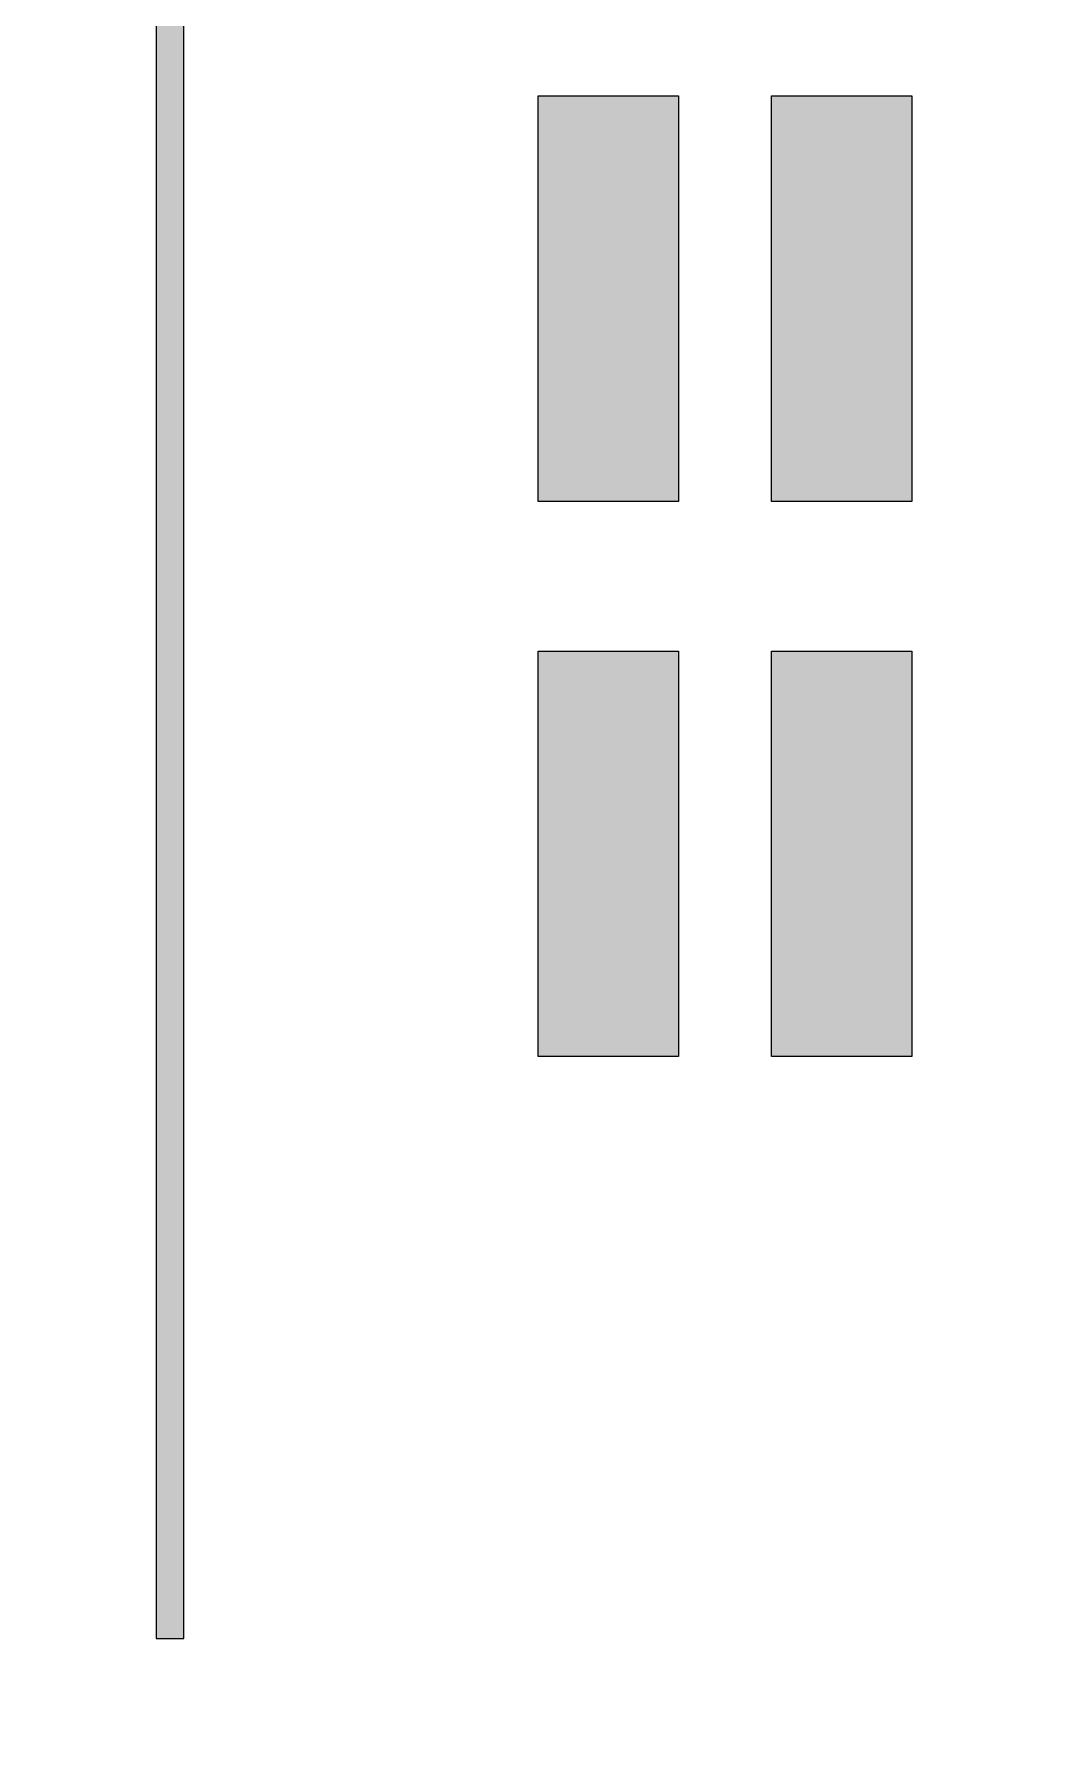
# Model space of a CAD drawing. Header units: inches. Extents: x 0 to 114300, y 0 to 114300.
# Drawn here: x 26926 to 30529, y 42227 to 48428 of the extents above; entities that cross this region are included whole.
import ezdxf

# ---------------------------------------------------------------- set-up
doc = ezdxf.new("R2010")
doc.units = ezdxf.units.IN
doc.header["$MEASUREMENT"] = 0

msp = doc.modelspace()

# ---------------------------------------------------------------- hatches: boundary and pattern name
h = msp.add_hatch()
h.set_pattern_fill('ANSI31', color=256, scale=100)
h.set_pattern_definition([(45, (-3636.991615157837, -6349.999986349467), (-8.838834764831843, 8.838834764831843), [])])
h.paths.add_polyline_path([(114299.999984239, 1.36505186674e-05), (-1.57610338647e-05, 1.36505368573e-05), (-1.57610047609e-05, 114300.0000136505), (114299.999984239, 114300.0000136505)])
edge = h.paths.add_edge_path(flags=16)
edge.add_arc((57149.99912417756, 57150.00082753434), 50800, 288.35843707481706, 529.7953069524029, ccw=False)
edge.add_line((73149.9991241775, 8935.480193185991), (41149.9991241776, 8935.480193186))
edge.add_arc((57149.99912417756, 57150.00082753434), 50800, 190.2046930475971, 251.641562925183, ccw=False)
edge.add_arc((57149.9991244257, 57150.00082761667), 50800.00000025876, 169.795306952608, 190.2046930475971, ccw=False)
h = msp.add_hatch(color=256)
h.dxf.hatch_style = 1
h.paths.add_polyline_path([(86238.69154882117, 53635.02823516602), (86138.69154882117, 53635.02823516602), (86138.69154882117, 42635.02823516601), (86238.69154882117, 42635.02823516601)])
h.paths.add_polyline_path([(29381.06585941429, 41972.92830877018), (84381.06585941429, 41972.92830877018), (84381.06585941429, 41872.92830877018), (29381.06585941429, 41872.92830877018)])
h.paths.add_polyline_path([(86312.6549022278, 40561.41721670938), (86212.6549022278, 40561.41721670938), (86212.6549022278, 29561.41721670938), (86312.6549022278, 29561.41721670938)])
h.paths.add_polyline_path([(27466.07888879685, 53635.02823516602), (27366.07888879685, 53635.02823516602), (27366.07888879685, 42635.02823516601), (27466.07888879685, 42635.02823516601)])
h.paths.add_polyline_path([(27540.04224220349, 40561.41721670938), (27440.04224220349, 40561.41721670938), (27440.04224220349, 29561.41721670938), (27540.04224220349, 29561.41721670938)])
h.paths.add_polyline_path([(27540.04224220349, 27481.97453090901), (27440.04224220349, 27481.97453090901), (27440.04224220349, 16481.974530909), (27540.04224220349, 16481.974530909)])
h.paths.add_polyline_path([(29455.02921282093, 28899.31729031357), (84455.02921282093, 28899.31729031357), (84455.02921282093, 28799.31729031357), (29455.02921282093, 28799.31729031357)])
h.paths.add_polyline_path([(86312.6549022278, 27481.97453090901), (86212.6549022278, 27481.97453090901), (86212.6549022278, 16481.974530909), (86312.6549022278, 16481.974530909)])
h.paths.add_polyline_path([(29455.02921282093, 15819.8746045132), (84455.02921282093, 15819.8746045132), (84455.02921282093, 15719.8746045132), (29455.02921282093, 15719.8746045132)])
h = msp.add_hatch()
h.set_pattern_fill('ANSI31', color=256)
h.set_pattern_definition([(45, (288.5295126743258, -38982.83227227985), (-0.0883883476483185, 0.0883883476483185), [])])
h.paths.add_polyline_path([(29588.77064481646, 48205.4523157153), (30095.98857440498, 48205.4523157153), (30095.98857440498, 46741.20196416097), (29588.77064481646, 46741.20196416097)])
h.paths.add_polyline_path([(28745.5700397126, 48205.4523157153), (29252.78796930111, 48205.4523157153), (29252.78796930111, 46741.20196416097), (28745.5700397126, 46741.20196416097)])
h = msp.add_hatch()
h.set_pattern_fill('ANSI31', color=256)
h.set_pattern_definition([(45, (288.5295126743258, -40987.44901070641), (-0.0883883476483185, 0.0883883476483185), [])])
h.paths.add_polyline_path([(29588.77064481646, 46200.83557728873), (30095.98857440498, 46200.83557728873), (30095.98857440498, 44736.58522573443), (29588.77064481646, 44736.58522573443)])
h.paths.add_polyline_path([(28745.5700397126, 46200.83557728873), (29252.78796930111, 46200.83557728873), (29252.78796930111, 44736.58522573443), (28745.5700397126, 44736.58522573443)])

# ---------------------------------------------------------------- linework, layer by layer
for points in [[(27466.07888879685, 53635.02823516602), (27366.07888879685, 53635.02823516602), (27366.07888879685, 42635.02823516601), (27466.07888879685, 42635.02823516601)], [(28745.5700397126, 48205.4523157153), (29252.78796930111, 48205.4523157153), (29252.78796930111, 46741.20196416097), (28745.5700397126, 46741.20196416097)], [(29588.77064481646, 48205.4523157153), (30095.98857440498, 48205.4523157153), (30095.98857440498, 46741.20196416097), (29588.77064481646, 46741.20196416097)], [(28745.5700397126, 46200.83557728873), (29252.78796930111, 46200.83557728873), (29252.78796930111, 44736.58522573443), (28745.5700397126, 44736.58522573443)], [(29588.77064481646, 46200.83557728873), (30095.98857440498, 46200.83557728873), (30095.98857440498, 44736.58522573443), (29588.77064481646, 44736.58522573443)]]:
    msp.add_lwpolyline(points, close=True)

doc.saveas('drawing.dxf')
